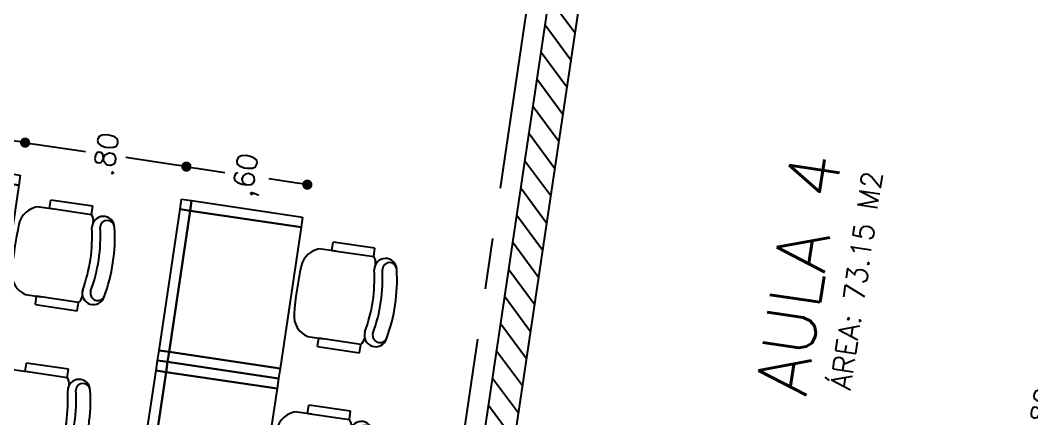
# Model space of a CAD drawing. Header units: millimetres. Extents: x 338 to 506, y 179 to 335.
# Drawn here: x 429.592 to 434.555, y 215.516 to 217.471 of the extents above; entities that cross this region are included whole.
import ezdxf
from ezdxf.enums import TextEntityAlignment as Align

# ---------------------------------------------------------------- set-up
doc = ezdxf.new("R2010")
doc.units = ezdxf.units.MM
doc.linetypes.add('CENTER', pattern=[2, 1.25, -0.25, 0.25, -0.25])
doc.linetypes.add('DASHED2', pattern=[0.375, 0.25, -0.125])
for name, color, linetype in [('EJES_DE_COLUMNA', 255, 'DASHED2'), ('MUROS', 32, 'Continuous'), ('PUPITRES', 8, 'Continuous'), ('TEXTOS', 7, 'Continuous')]:
    doc.layers.add(name, color=color, linetype=linetype)
doc.styles.add('NOTAS', font='simplex.shx')
doc.styles.get("Standard").update_dxf_attribs({"font": 'ARIALUNI.ttf'})
doc.dimstyles.new('ROMANS', dxfattribs={"dimtxt": 0.1, "dimasz": 0.05, "dimexe": 0.04, "dimexo": 0.5, "dimgap": 0.05, "dimtad": 1, "dimtih": 1, "dimtoh": 1, "dimdec": 4, "dimzin": 5, "dimdsep": 46, "dimtxsty": 'Standard', "dimsah": 1, "dimcen": 0.05, "dimse1": 1, "dimse2": 1, "dimclrd": 7, "dimclre": 7, "dimclrt": 7, "dimadec": 0, "dimazin": 0, "dimtfac": 1, "dimtdec": 4, "dimtix": 1, "dimtmove": 2, "dimatfit": 3, "dimfxl": 1, "dimtolj": 1, "dimarcsym": 0})

# ---------------------------------------------------------------- blocks, each defined once
blk = doc.blocks.new('_DOT')
at = {"color": 0, "linetype": 'ByBlock'}
blk.add_line((-0.5, 0), (-1, 0), dxfattribs=at)
at = {"color": 0, "linetype": 'ByBlock', "const_width": 0.5}
blk.add_lwpolyline([(-0.25, 0, 1), (0.25, 0, 1)], format="xyb", close=True, dxfattribs=at)
blk = doc.blocks.new('*U350')
at = {"color": 7, "style": 'NOTAS'}
blk.add_text(',80', height=0.1, dxfattribs=at).set_placement((2.7105, 7.0712))
blk = doc.blocks.new('*D155')
at = {"color": 7, "transparency": 16777216}
blk.add_line((3.1653, 7.0022), (2.4653, 7.0022), dxfattribs=at)
at = {"layer": 'DEFPOINTS', "color": 0, "transparency": 16777216}
for p in [(2.4153, 7.0022), (2.4153, 6.8887), (3.2153, 6.8887)]:
    blk.add_point(p, dxfattribs=at)
at = {"transparency": 16777216}
blk.add_blockref('*U350', (0, 0), dxfattribs=at)
at = {"color": 7, "transparency": 16777216, "xscale": 0.05, "yscale": 0.05, "zscale": 0.05, "rotation": 180}
blk.add_blockref('_DOT', (2.4153, 7.0022), dxfattribs=at)
at = {"color": 7, "transparency": 16777216, "xscale": 0.05, "yscale": 0.05, "zscale": 0.05}
blk.add_blockref('_DOT', (3.2153, 7.0022), dxfattribs=at)
blk = doc.blocks.new('*U149')
at = {"color": 7, "style": 'NOTAS'}
blk.add_text('.60', height=0.1, dxfattribs=at).set_placement((2880.9612, 1963.0566))
blk = doc.blocks.new('*D148')
at = {"color": 7, "transparency": 16777216}
for p, q in [((2881.066, 1963.3566), (2881.066, 1963.2066)), ((2881.066, 1962.8566), (2881.066, 1963.0066))]:
    blk.add_line(p, q, dxfattribs=at)
at = {"layer": 'DEFPOINTS', "color": 0, "transparency": 16777216}
for p in [(2880.9048, 1963.4066), (2881.066, 1963.4066), (2880.9048, 1962.8066)]:
    blk.add_point(p, dxfattribs=at)
at = {"color": 7, "transparency": 16777216, "xscale": 0.05, "yscale": 0.05, "zscale": 0.05}
for p, rotation in [((2881.066, 1963.4066), 90), ((2881.066, 1962.8066), 270)]:
    blk.add_blockref('_DOT', p, dxfattribs=dict(at, rotation=rotation))
at = {"transparency": 16777216}
blk.add_blockref('*U149', (0, 0), dxfattribs=at)
blk = doc.blocks.new('*U151')
at = {"color": 7, "style": 'NOTAS'}
blk.add_text('.80', height=0.1, dxfattribs=at).set_placement((2880.9612, 1962.3566))
blk = doc.blocks.new('*D150')
at = {"color": 7, "transparency": 16777216}
for p, q in [((2881.066, 1962.7566), (2881.066, 1962.5066)), ((2881.066, 1962.0566), (2881.066, 1962.3066))]:
    blk.add_line(p, q, dxfattribs=at)
at = {"layer": 'DEFPOINTS', "color": 0, "transparency": 16777216}
for p in [(2880.9048, 1962.8066), (2880.9048, 1962.0066), (2881.066, 1962.0066)]:
    blk.add_point(p, dxfattribs=at)
at = {"color": 7, "transparency": 16777216, "xscale": 0.05, "yscale": 0.05, "zscale": 0.05}
for p, rotation in [((2881.066, 1962.8066), 90), ((2881.066, 1962.0066), 270)]:
    blk.add_blockref('_DOT', p, dxfattribs=dict(at, rotation=rotation))
at = {"transparency": 16777216}
blk.add_blockref('*U151', (0, 0), dxfattribs=at)
blk = doc.blocks.new('SILLA-AULA')
at = {"layer": 'PUPITRES'}
for p, q in [((-0.3089, 0.1635), (-0.3089, 0.0888)), ((0.1271, 0.1618), (0.1271, 0.0881)), ((-0.3498, 0.1091), (-0.3498, -0.0987)), ((-0.3498, 0.1091), (-0.3089, 0.1091)), ((-0.3089, -0.0987), (-0.3089, 0.1091)), ((0.1269, 0.1096), (0.168, 0.1096)), ((0.1271, 0.1088), (0.1271, -0.0982)), ((0.168, -0.0982), (0.168, 0.1096)), ((-0.3498, -0.0987), (-0.3089, -0.0987)), ((0.1271, -0.0982), (0.168, -0.0982))]:
    blk.add_line(p, q, dxfattribs=at)
for centre, radius, start, end in [((-0.0911, -1.4149), 1.6658, 85.9234, 94.0766), ((-0.2016, 0.1365), 0.1106, 94.0766, 165.8334), ((0.0195, 0.1365), 0.1106, 13.2566, 85.9234), ((-0.2715, -0.0584), 0.0549, 227.1618, 267.5717), ((0.0898, -0.0579), 0.0549, 270.7226, 312.8382), ((-0.2542, -0.1649), 0.0553, 80.2478, 260.1012), ((-0.0727, 0.7859), 0.9127, 259.1286, 268.8433), ((-0.1095, 0.7859), 0.9127, 271.1567, 280.8714), ((0.072, -0.1649), 0.0553, 279.8988, 99.7522), ((-0.2498, -0.1856), 0.0362, 85.0872, 250.3213), ((-0.0876, 0.6001), 0.7663, 258.0112, 281.9888), ((0.0746, -0.1846), 0.0352, 274.9128, 94.9128), ((-0.0911, 0.5988), 0.8362, 258.0899, 281.9101)]:
    blk.add_arc(centre, radius, start, end, dxfattribs=at)
blk = doc.blocks.new('*U341')
at = {"layer": 'MUROS', "color": 7, "style": 'NOTAS'}
blk.add_text(',60', height=0.1, dxfattribs=at).set_placement((3.2717, 0.9483))
blk = doc.blocks.new('*D163')
at = {"layer": 'DEFPOINTS', "color": 0, "transparency": 16777216}
for p in [(3.2153, 1.2887), (3.3765, 1.2887), (3.2153, 0.6887)]:
    blk.add_point(p, dxfattribs=at)
at = {"layer": 'MUROS', "color": 7, "transparency": 16777216}
for p, q in [((3.3765, 1.2387), (3.3765, 1.0983)), ((3.3765, 0.7387), (3.3765, 0.8792))]:
    blk.add_line(p, q, dxfattribs=at)
at = {"transparency": 16777216}
blk.add_blockref('*U341', (0, 0), dxfattribs=at)
at = {"layer": 'MUROS', "color": 7, "transparency": 16777216, "xscale": 0.05, "yscale": 0.05, "zscale": 0.05}
for p, rotation in [((3.3765, 1.2887), 90), ((3.3765, 0.6887), 270)]:
    blk.add_blockref('_DOT', p, dxfattribs=dict(at, rotation=rotation))
blk = doc.blocks.new('*X995')
at = {"color": 0}
for p, q in [((39.1947, 59.2777), (39.0447, 59.1277)), ((39.3294, 59.2777), (39.1794, 59.1277)), ((39.4641, 59.2777), (39.3141, 59.1277)), ((39.5988, 59.2777), (39.4488, 59.1277)), ((39.7335, 59.2777), (39.5835, 59.1277)), ((39.8682, 59.2777), (39.7182, 59.1277)), ((40.0029, 59.2777), (39.8529, 59.1277)), ((40.1376, 59.2777), (39.9876, 59.1277)), ((40.2723, 59.2777), (40.1223, 59.1277)), ((40.407, 59.2777), (40.257, 59.1277)), ((40.5417, 59.2777), (40.3917, 59.1277)), ((40.6764, 59.2777), (40.5264, 59.1277)), ((40.8112, 59.2777), (40.6612, 59.1277)), ((40.9459, 59.2777), (40.7959, 59.1277)), ((41.0806, 59.2777), (40.9306, 59.1277)), ((41.2153, 59.2777), (41.0653, 59.1277))]:
    blk.add_line(p, q, dxfattribs=at)
blk = doc.blocks.new('EJES_ESTRUCTURALES')
at = {"layer": 'EJES_DE_COLUMNA', "color": 9, "linetype": 'CENTER'}
blk.add_line((661.47768, 154.66228), (759.37077, 154.66627), dxfattribs=at)
blk = doc.blocks.new('*U152')
at = {"layer": 'PUPITRES'}
for p, q in [((-1.65, -0.14972), (-0.95, -0.14972)), ((-0.95, -0.14972), (-0.95, -0.19972)), ((-0.95, -0.19972), (-0.95, -0.14972)), ((-0.95, -0.14972), (-0.9, -0.14972)), ((-0.9, -0.19972), (-0.9, -0.14972)), ((-0.9, -0.14972), (-0.85, -0.14972)), ((-0.9, -0.14972), (-0.9, -0.19972)), ((-0.85, -0.14972), (-0.85, -0.19972)), ((-0.85, -0.19972), (-0.85, -0.14972)), ((-0.85, -0.14972), (-0.15, -0.14972)), ((-0.15, -0.14972), (-0.1, -0.14972)), ((-0.15, -0.14972), (-0.15, -0.19972)), ((-0.15, -0.19972), (-0.15, -0.14972)), ((-0.15, -0.14972), (-0.1, -0.14972)), ((-0.1, -0.14972), (-0.1, -0.19972)), ((-0.95, -0.19972), (-1.65, -0.19972)), ((-1.65, -0.19972), (-0.95, -0.19972)), ((-0.95, -0.74972), (-0.95, -0.19972)), ((-0.95, -0.19972), (-0.9, -0.19972)), ((-0.9, -0.19972), (-0.95, -0.19972)), ((-0.95, -0.19972), (-0.95, -0.74972)), ((-0.9, -0.74972), (-0.9, -0.19972)), ((-0.9, -0.19972), (-0.85, -0.19972)), ((-0.85, -0.19972), (-0.9, -0.19972)), ((-0.9, -0.19972), (-0.9, -0.74972)), ((-0.85, -0.19972), (-0.85, -0.74972)), ((-0.15, -0.19972), (-0.85, -0.19972)), ((-0.85, -0.74972), (-0.85, -0.19972)), ((-0.85, -0.19972), (-0.15, -0.19972)), ((-0.15, -0.74972), (-0.15, -0.19972)), ((-0.15, -0.19972), (-0.1, -0.19972)), ((-0.1, -0.19972), (-0.15, -0.19972)), ((-0.15, -0.19972), (-0.15, -0.74972)), ((-0.1, -0.19972), (-0.1, -0.74972)), ((-0.95, -0.74972), (-1.65, -0.74972)), ((-0.9, -0.74972), (-0.95, -0.74972)), ((-0.85, -0.74972), (-0.9, -0.74972)), ((-0.15, -0.74972), (-0.85, -0.74972)), ((-0.1, -0.74972), (-0.15, -0.74972))]:
    blk.add_line(p, q, dxfattribs=at)
at = {"layer": 'MUROS'}
for p in [(-1.17515, -1.02539), (-0.36679, -1.02539)]:
    blk.add_blockref('SILLA-AULA', p, dxfattribs=at)
for base, p2, picture, middle in [((0.06121, 1.25028), (-0.1, 1.25028), '*D148', (0.06121, 0.95028)), ((0.06121, -0.14972), (-0.1, -0.14972), '*D150', (0.06121, 0.25028))]:
    dim = blk.add_linear_dim(base=base, p1=(-0.1, 0.65028), p2=p2, angle=90, dimstyle='ROMANS')
    dim.commit()
    dim.dimension.update_dxf_attribs({"geometry": picture, "text_midpoint": middle, "insert": (-2881.00479, -1962.15633)})
blk = doc.blocks.new('*U153')
at = {"layer": 'MUROS', "color": 0, "linetype": 'ByBlock'}
for p in [(0, -2.8), (0, -4.2)]:
    blk.add_blockref('*U152', p, dxfattribs=at)
blk = doc.blocks.new('*U154')
at = {"layer": 'MUROS'}
blk.add_blockref('*U153', (3.31529, 5.63845), dxfattribs=at)
dim = blk.add_linear_dim(base=(2.41529, 7.00215), p1=(3.21529, 6.88873), p2=(2.41529, 6.88873), dimstyle='ROMANS')
dim.commit()
dim.dimension.update_dxf_attribs({"geometry": '*D155', "text_midpoint": (2.81529, 7.11168)})
dim = blk.add_linear_dim(base=(3.37651, 1.28873), p1=(3.21529, 0.68873), p2=(3.21529, 1.28873), angle=90, dimstyle='ROMANS', dxfattribs=at)
dim.commit()
dim.dimension.update_dxf_attribs({"geometry": '*D163', "text_midpoint": (3.37651, 0.98873)})
blk = doc.blocks.new('A$C7152A42C')
at = {"layer": 'MUROS'}
for points in [[(36.6568, 59.12772), (36.6568, 59.27772), (43.67041, 59.27772), (43.67041, 59.12772), (36.6568, 59.12772)], [(36.6568, 59.12772), (36.65681, 59.27772), (43.67041, 59.27772), (43.67041, 59.12772), (36.65681, 59.12772)]]:
    blk.add_lwpolyline(points, dxfattribs=at)
at = {"layer": 'EJES_DE_COLUMNA'}
blk.add_blockref('EJES_ESTRUCTURALES', (-631.22088, -95.28525), dxfattribs=at)
at = {"layer": 'MUROS'}
for p in [(36.75745, 59.62772), (36.75745, 49.46772)]:
    blk.add_blockref('*U154', p, dxfattribs=at)
at = {"layer": 'MUROS', "linetype": 'Continuous'}
blk.add_blockref('*X995', (0, 0), dxfattribs=at)
at = {"layer": 'TEXTOS', "color": 5, "style": 'NOTAS'}
for s, height, p in [('AULA 4', 0.25, (40.05692, 57.99227)), ('ÁREA: 73.15 M2', 0.1, (40.06663, 57.63258))]:
    blk.add_text(s, height=height, dxfattribs=at).set_placement(p, align=Align.TOP_CENTER)

msp = doc.modelspace()

# ---------------------------------------------------------------- block references
at = {"layer": 'MUROS', "color": 32, "rotation": 81.53046525965426}
msp.add_blockref('A$C7152A42C', (484.7482, 168.0844), dxfattribs=at)

doc.saveas('drawing.dxf')
